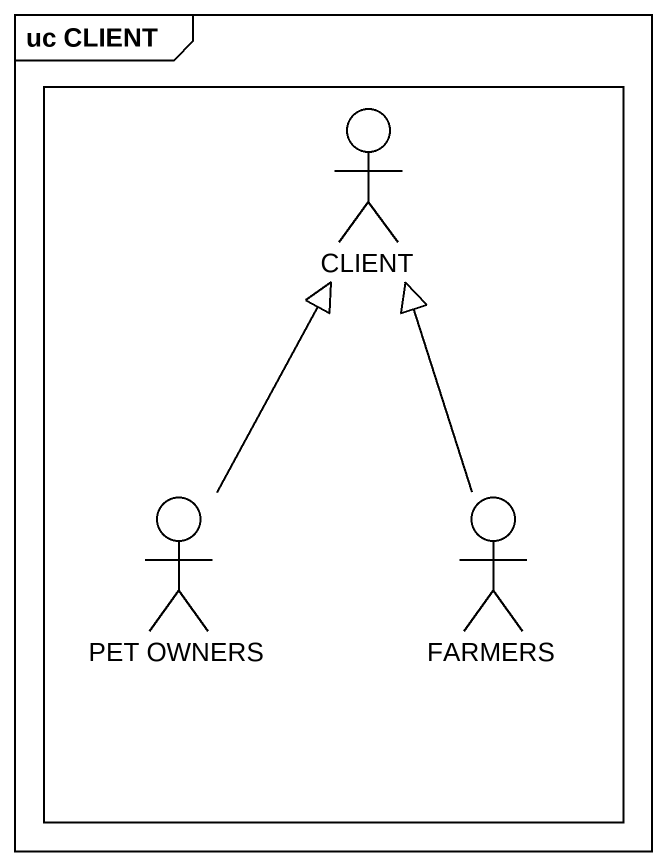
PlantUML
@startuml
mainframe uc CLIENT
rectangle " " as rectangle1 {
  actor CLIENT
  actor "PET OWNERS" as PET_OWNERS
  actor FARMERS
}
PET_OWNERS -up-|> CLIENT
FARMERS -up-|> CLIENT
@enduml
